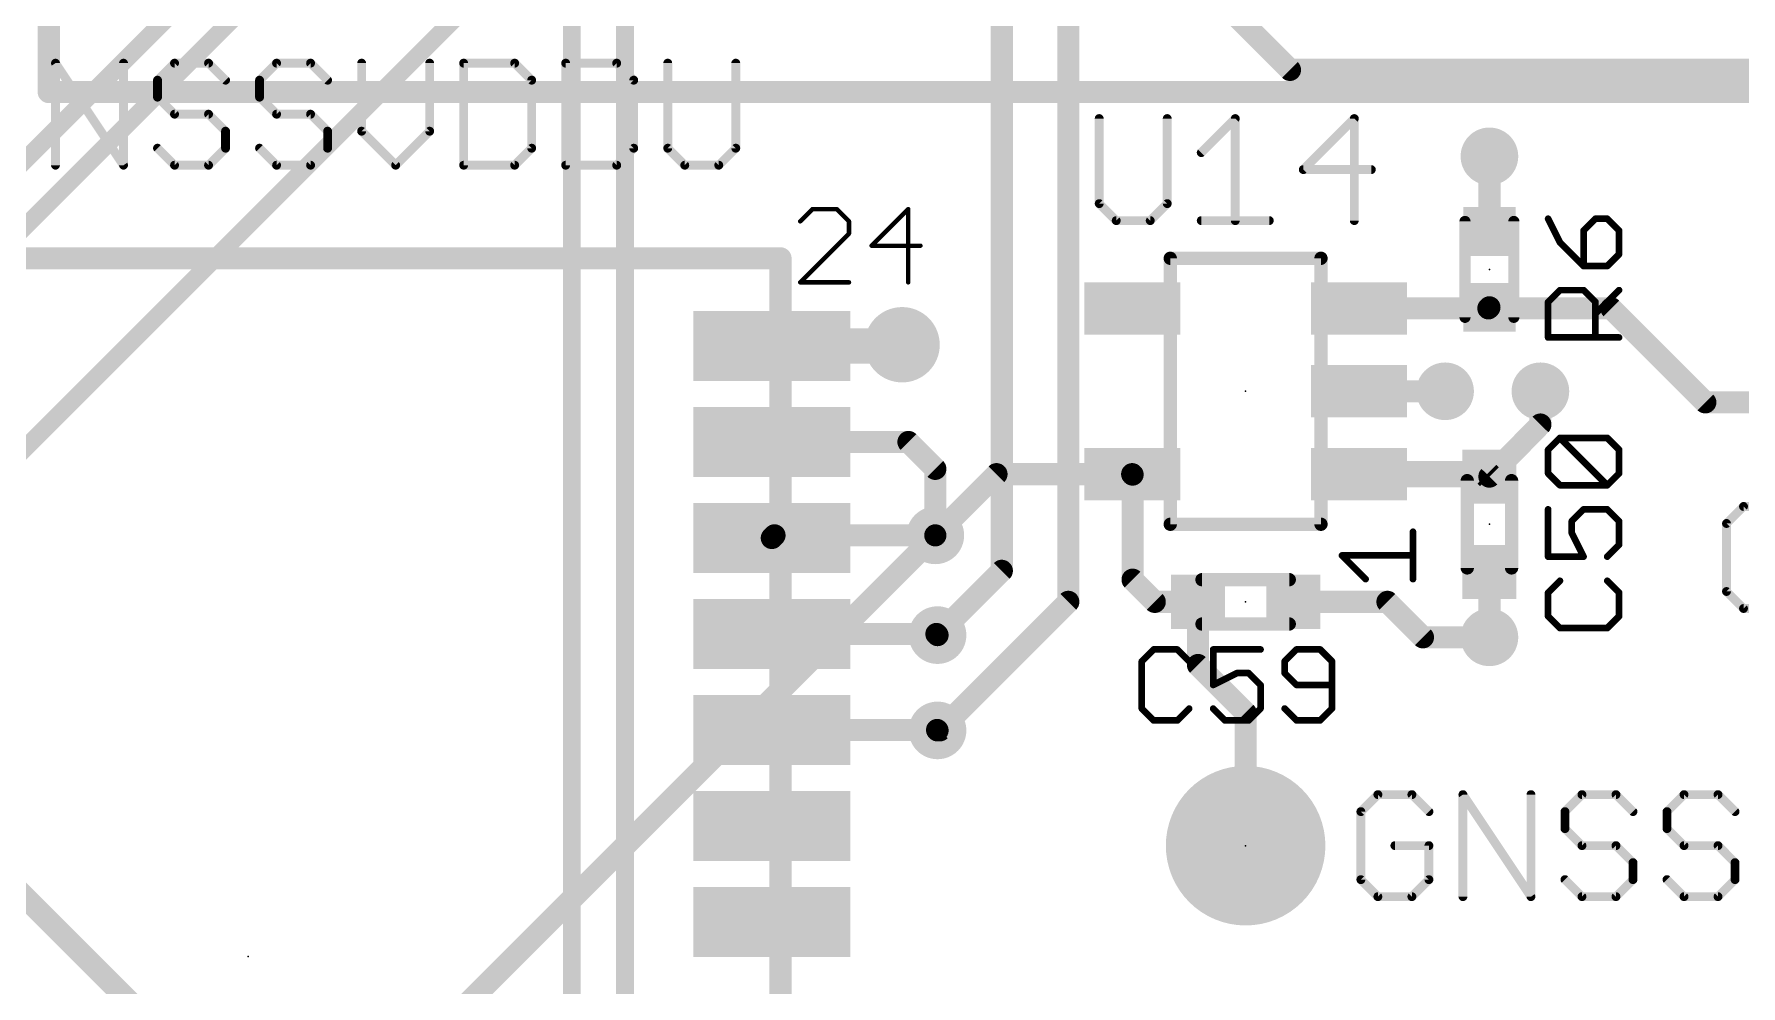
# Model space of a CAD drawing. Extents: x -18 to 144, y -21 to 125.
# Drawn here: x 15.33 to 34.89, y 27.86 to 38.76 of the extents above; entities that cross this region are included whole.
import ezdxf

# ---------------------------------------------------------------- set-up
doc = ezdxf.new("R2010")
doc.units = 0
for name, color, linetype in [('1', 251, 'CONTINUOUS'), ('15', 251, 'CONTINUOUS'), ('16', 175, 'CONTINUOUS'), ('17', 1, 'CONTINUOUS'), ('18', 82, 'CONTINUOUS'), ('21', 253, 'CONTINUOUS'), ('23', 7, 'CONTINUOUS'), ('25', 253, 'CONTINUOUS'), ('27', 251, 'CONTINUOUS')]:
    doc.layers.add(name, color=color, linetype=linetype)

# ---------------------------------------------------------------- blocks, each defined once
blk = doc.blocks.new('RECT')
blk.add_solid([(-0.5, -0.5), (0.5, -0.5), (-0.5, 0.5), (0.5, 0.5)])
blk = doc.blocks.new('ROUNDP')
at = {"const_width": 0.5}
blk.add_lwpolyline([(0, -0.25, 1), (0, 0.25, 1), (0, -0.25)], format="xyb", dxfattribs=at)
blk = doc.blocks.new('ROUNDV')
at = {"const_width": 0.5}
blk.add_lwpolyline([(0, -0.25, 1), (0, 0.25, 1), (0, -0.25)], format="xyb", dxfattribs=at)

msp = doc.modelspace()

# ---------------------------------------------------------------- linework, layer by layer
at = {"layer": '1'}
for points, const_width in [([(21.4884, 39.2684), (21.4884, 23.8252)], 0.2032), ([(22.098, 39.116), (22.098, 24.8412)], 0.2032), ([(32.004, 36.503), (32.004, 37.3634)], 0.254), ([(30.51, 35.621), (31.992, 35.621)], 0.254), ([(31.992, 35.621), (32.004, 35.633)], 0.254), ([(31.992, 35.621), (33.401, 35.621)], 0.254), ([(34.478, 34.544), (33.401, 35.621)], 0.254), ([(25.36, 35.1898), (25.273, 35.2044)], 0.4064), ([(23.7806, 35.1898), (25.36, 35.1898)], 0.4064), ([(30.51, 34.671), (31.496, 34.671)], 0.254), ([(32.5882, 34.29), (32.5882, 34.671)], 0.254), ([(35.1663, 34.544), (34.478, 34.544)], 0.254), ([(32.004, 33.6931), (32.5882, 34.29)], 0.254), ([(23.7806, 34.0898), (25.3462, 34.0898)], 0.254), ([(25.3462, 34.0898), (25.654, 33.782)], 0.254), ([(25.654, 33.782), (25.654, 33.02)], 0.254), ([(26.355, 33.721), (25.654, 33.02)], 0.254), ([(27.91, 33.721), (26.355, 33.721)], 0.254), ([(27.9146, 33.7164), (27.91, 33.721)], 0.254), ([(27.9146, 32.512), (27.9146, 33.7164)], 0.254), ([(30.51, 33.721), (31.9761, 33.721)], 0.3048), ([(31.9761, 33.721), (32.004, 33.6931)], 0.3048), ([(23.8108, 33.02), (23.7806, 32.9898)], 0.254), ([(25.654, 33.02), (23.8108, 33.02)], 0.254), ([(32.004, 32.6009), (32.004, 31.8516)], 0.254), ([(28.1686, 32.258), (27.9146, 32.512)], 0.254), ([(28.6639, 32.258), (28.1686, 32.258)], 0.254), ([(28.6639, 32.258), (28.6639, 31.5341)], 0.254), ([(29.7561, 32.258), (30.8356, 32.258)], 0.254), ([(30.8356, 32.258), (31.242, 31.8516)], 0.254), ([(23.7806, 31.8898), (25.6666, 31.8898)], 0.254), ([(25.6666, 31.8898), (25.6794, 31.877)], 0.254), ([(31.242, 31.8516), (32.004, 31.8516)], 0.254), ([(28.6639, 31.5341), (29.21, 30.988)], 0.254), ([(29.21, 30.988), (29.21, 29.464)], 0.254), ([(23.7806, 30.7898), (25.6744, 30.7898)], 0.254), ([(25.6744, 30.7898), (25.6794, 30.7848)], 0.254)]:
    msp.add_lwpolyline(points, dxfattribs=dict(at, const_width=const_width))
for points, const_width in [([(32.0675, 37.3634, 1), (31.9405, 37.3634)], 0.127), ([(31.9405, 36.503, 1), (32.0675, 36.503)], 0.127), ([(30.51, 35.6845, 1), (30.51, 35.5575)], 0.127), ([(31.992, 35.6845, 1), (31.992, 35.5575)], 0.127), ([(31.9471, 35.6659, 1), (32.0369, 35.5761)], 0.127), ([(32.0489, 35.5881, 1), (31.9591, 35.6779)], 0.127), ([(31.992, 35.5575, 1), (31.992, 35.6845)], 0.127), ([(33.4459, 35.6659, 1), (33.3561, 35.5761)], 0.127), ([(33.401, 35.5575, 1), (33.401, 35.6845)], 0.127), ([(25.2898, 35.3046, 1), (25.2562, 35.1042)], 0.2032), ([(23.7806, 35.2914, 1), (23.7806, 35.0882)], 0.2032), ([(25.3433, 35.0896, 1), (25.3768, 35.29)], 0.2032), ([(25.36, 35.0882, 1), (25.36, 35.2914)], 0.2032), ([(30.51, 34.7345, 1), (30.51, 34.6075)], 0.127), ([(31.496, 34.6075, 1), (31.496, 34.7345)], 0.127), ([(32.6517, 34.671, 1), (32.5247, 34.671)], 0.127), ([(34.478, 34.6075, 1), (34.478, 34.4805)], 0.127), ([(34.4331, 34.4991, 1), (34.5229, 34.5889)], 0.127), ([(32.5247, 34.29, 1), (32.6517, 34.29)], 0.127), ([(32.6336, 34.2456, 1), (32.5428, 34.3344)], 0.127), ([(23.7806, 34.1533, 1), (23.7806, 34.0263)], 0.127), ([(25.3911, 34.1347, 1), (25.3013, 34.0449)], 0.127), ([(25.3462, 34.0263, 1), (25.3462, 34.1533)], 0.127), ([(25.7175, 33.782, 1), (25.5905, 33.782)], 0.127), ([(25.6091, 33.7371, 1), (25.6989, 33.8269)], 0.127), ([(26.355, 33.7845, 1), (26.355, 33.6575)], 0.127), ([(26.3999, 33.6761, 1), (26.3101, 33.7659)], 0.127), ([(27.9549, 33.7659, 1), (27.8651, 33.6761)], 0.127), ([(27.9781, 33.7164, 1), (27.8511, 33.7164)], 0.127), ([(27.91, 33.6575, 1), (27.91, 33.7845)], 0.127), ([(30.51, 33.7972, 1), (30.51, 33.6448)], 0.1524), ([(32.03, 33.7749, 1), (31.9222, 33.6671)], 0.1524), ([(31.9761, 33.6448, 1), (31.9761, 33.7972)], 0.1524), ([(27.8697, 33.6715, 1), (27.9595, 33.7613)], 0.127), ([(31.9501, 33.6392, 1), (32.0579, 33.747)], 0.1524), ([(31.9586, 33.7375, 1), (32.0494, 33.6487)], 0.127), ([(23.7357, 33.0347, 1), (23.8255, 32.9449)], 0.127), ([(23.8108, 33.0835, 1), (23.8108, 32.9565)], 0.127), ([(23.8557, 32.9751, 1), (23.7659, 33.0649)], 0.127), ([(25.6091, 33.0649, 1), (25.6989, 32.9751)], 0.127), ([(25.5905, 33.02, 1), (25.7175, 33.02)], 0.127), ([(25.654, 32.9565, 1), (25.654, 33.0835)], 0.127), ([(32.0675, 32.6009, 1), (31.9405, 32.6009)], 0.127), ([(27.9595, 32.5569, 1), (27.8697, 32.4671)], 0.127), ([(27.8511, 32.512, 1), (27.9781, 32.512)], 0.127), ([(28.1686, 32.3215, 1), (28.1686, 32.1945)], 0.127), ([(28.1237, 32.2131, 1), (28.2135, 32.3029)], 0.127), ([(28.7274, 32.258, 1), (28.6004, 32.258)], 0.127), ([(28.6639, 32.1945, 1), (28.6639, 32.3215)], 0.127), ([(29.7561, 32.3215, 1), (29.7561, 32.1945)], 0.127), ([(30.8805, 32.3029, 1), (30.7907, 32.2131)], 0.127), ([(30.8356, 32.1945, 1), (30.8356, 32.3215)], 0.127), ([(23.7806, 31.9533, 1), (23.7806, 31.8263)], 0.127), ([(25.7115, 31.9347, 1), (25.6217, 31.8449)], 0.127), ([(25.6345, 31.8321, 1), (25.7243, 31.9219)], 0.127), ([(25.6666, 31.8263, 1), (25.6666, 31.9533)], 0.127), ([(31.242, 31.9151, 1), (31.242, 31.7881)], 0.127), ([(31.1971, 31.8067, 1), (31.2869, 31.8965)], 0.127), ([(31.9405, 31.8516, 1), (32.0675, 31.8516)], 0.127), ([(32.004, 31.7881, 1), (32.004, 31.9151)], 0.127), ([(28.7088, 31.579, 1), (28.619, 31.4892)], 0.127), ([(28.6004, 31.5341, 1), (28.7274, 31.5341)], 0.127), ([(29.2735, 30.988, 1), (29.1465, 30.988)], 0.127), ([(23.7806, 30.8533, 1), (23.7806, 30.7263)], 0.127), ([(25.7193, 30.8347, 1), (25.6295, 30.7449)], 0.127), ([(25.6744, 30.7263, 1), (25.6744, 30.8533)], 0.127), ([(29.1651, 30.9431, 1), (29.2549, 31.0329)], 0.127), ([(25.6345, 30.7399, 1), (25.7243, 30.8297)], 0.127), ([(29.1465, 29.464, 1), (29.2735, 29.464)], 0.127)]:
    msp.add_lwpolyline(points, format="xyb", dxfattribs=dict(at, const_width=const_width))
at = {"layer": '15', "const_width": 0.254}
for points in [[(15.494, 38.1), (15.494, 64.516)], [(16.256, 51.816), (29.718, 38.354)], [(29.718, 38.354), (41.656, 38.354)], [(48.514, 38.1), (15.494, 38.1)], [(9.652, 34.4424), (16.6116, 27.4828)]]:
    msp.add_lwpolyline(points, dxfattribs=at)
at = {"layer": '15', "const_width": 0.127}
for points in [[(29.718, 38.4175, 1), (29.718, 38.2905)], [(29.6731, 38.3091, 1), (29.7629, 38.3989)], [(15.494, 38.1635, 1), (15.494, 38.0365)], [(15.4305, 38.1, 1), (15.5575, 38.1)]]:
    msp.add_lwpolyline(points, format="xyb", dxfattribs=at)
at = {"layer": '16'}
for points, const_width in [([(10.922, 33.02), (34.036, 56.134)], 0.2032), ([(11.176, 32.512), (34.036, 55.372)], 0.2032), ([(8.9535, 27.7495), (27.432, 46.228)], 0.2032), ([(26.416, 32.6136), (26.416, 41.656)], 0.254), ([(27.178, 32.258), (27.178, 40.894)], 0.254), ([(19.9898, 27.3558), (25.654, 33.02)], 0.254), ([(26.416, 32.6136), (25.6794, 31.877)], 0.254), ([(25.7048, 30.7848), (27.178, 32.258)], 0.254), ([(25.6794, 30.7848), (25.7048, 30.7848)], 0.254)]:
    msp.add_lwpolyline(points, dxfattribs=dict(at, const_width=const_width))
at = {"layer": '16', "const_width": 0.127}
for points in [[(25.6989, 32.9751, 1), (25.6091, 33.0649)], [(26.3525, 32.6136, 1), (26.4795, 32.6136)], [(26.4609, 32.5687, 1), (26.3711, 32.6585)], [(27.1145, 32.258, 1), (27.2415, 32.258)], [(27.2229, 32.2131, 1), (27.1331, 32.3029)], [(25.6345, 31.9219, 1), (25.7243, 31.8321)], [(25.6794, 30.8483, 1), (25.6794, 30.7213)], [(25.7048, 30.7213, 1), (25.7048, 30.8483)], [(25.6599, 30.8297, 1), (25.7497, 30.7399)]]:
    msp.add_lwpolyline(points, format="xyb", dxfattribs=at)
at = {"layer": '21'}
for points, const_width in [([(15.5712, 37.2618), (15.5712, 38.4312)], 0.1016), ([(15.5712, 38.4312), (16.3508, 37.2618)], 0.1016), ([(16.3508, 37.2618), (16.3508, 38.4312)], 0.1016), ([(16.9355, 38.4312), (16.7406, 38.2363)], 0.1016), ([(17.3253, 38.4312), (16.9355, 38.4312)], 0.1016), ([(17.5202, 38.2363), (17.3253, 38.4312)], 0.1016), ([(18.1049, 38.4312), (17.91, 38.2363)], 0.1016), ([(18.4947, 38.4312), (18.1049, 38.4312)], 0.1016), ([(18.6896, 38.2363), (18.4947, 38.4312)], 0.1016), ([(19.0794, 38.4312), (19.0794, 37.6516)], 0.1016), ([(19.859, 37.6516), (19.859, 38.4312)], 0.1016), ([(20.2488, 38.4312), (20.2488, 37.2618)], 0.1016), ([(20.8335, 38.4312), (20.2488, 38.4312)], 0.1016), ([(21.0284, 38.2363), (20.8335, 38.4312)], 0.1016), ([(21.4182, 38.4312), (21.4182, 37.2618)], 0.1016), ([(22.0029, 38.4312), (21.4182, 38.4312)], 0.1016), ([(22.1978, 38.2363), (22.0029, 38.4312)], 0.1016), ([(22.5876, 38.4312), (22.5876, 37.4567)], 0.1016), ([(23.3672, 37.4567), (23.3672, 38.4312)], 0.1016), ([(16.7406, 38.2363), (16.7406, 38.0414)], 0.1016), ([(17.91, 38.2363), (17.91, 38.0414)], 0.1016), ([(21.0284, 37.4567), (21.0284, 38.2363)], 0.1016), ([(22.1978, 37.4567), (22.1978, 38.2363)], 0.1016), ([(16.7406, 38.0414), (16.9355, 37.8465)], 0.1016), ([(17.91, 38.0414), (18.1049, 37.8465)], 0.1016), ([(16.9355, 37.8465), (17.3253, 37.8465)], 0.1016), ([(17.3253, 37.8465), (17.5202, 37.6516)], 0.1016), ([(18.1049, 37.8465), (18.4947, 37.8465)], 0.1016), ([(18.4947, 37.8465), (18.6896, 37.6516)], 0.1016), ([(17.5202, 37.6516), (17.5202, 37.4567)], 0.1016), ([(18.6896, 37.6516), (18.6896, 37.4567)], 0.1016), ([(19.0794, 37.6516), (19.4692, 37.2618)], 0.1016), ([(19.4692, 37.2618), (19.859, 37.6516)], 0.1016), ([(16.9355, 37.2618), (16.7406, 37.4567)], 0.1016), ([(17.5202, 37.4567), (17.3253, 37.2618)], 0.1016), ([(18.1049, 37.2618), (17.91, 37.4567)], 0.1016), ([(18.6896, 37.4567), (18.4947, 37.2618)], 0.1016), ([(20.8335, 37.2618), (21.0284, 37.4567)], 0.1016), ([(22.0029, 37.2618), (22.1978, 37.4567)], 0.1016), ([(22.5876, 37.4567), (22.7825, 37.2618)], 0.1016), ([(23.1723, 37.2618), (23.3672, 37.4567)], 0.1016), ([(17.3253, 37.2618), (16.9355, 37.2618)], 0.1016), ([(18.4947, 37.2618), (18.1049, 37.2618)], 0.1016), ([(20.2488, 37.2618), (20.8335, 37.2618)], 0.1016), ([(21.4182, 37.2618), (22.0029, 37.2618)], 0.1016), ([(22.7825, 37.2618), (23.1723, 37.2618)], 0.1016), ([(24.2452, 36.7583), (24.1054, 36.6185)], 0.0508), ([(24.5249, 36.7583), (24.2452, 36.7583)], 0.0508), ([(24.6647, 36.6185), (24.5249, 36.7583)], 0.0508), ([(25.3434, 36.7583), (24.924, 36.3389)], 0.0508), ([(25.3434, 35.9194), (25.3434, 36.7583)], 0.0508), ([(24.6647, 36.4787), (24.6647, 36.6185)], 0.0508), ([(31.724, 36.618), (31.724, 35.518)], 0.127), ([(32.284, 36.618), (32.284, 35.518)], 0.127), ([(24.1054, 35.9194), (24.6647, 36.4787)], 0.0508), ([(23.88, 36.194), (11.68, 36.194)], 0.254), ([(23.88, 20.194), (23.88, 36.194)], 0.254), ([(24.924, 36.3389), (25.4833, 36.3389)], 0.0508), ([(30.0736, 36.195), (28.3464, 36.195)], 0.1524), ([(28.3464, 36.195), (28.3464, 33.147)], 0.1524), ([(30.0736, 36.195), (30.0736, 33.147)], 0.1524), ([(24.6647, 35.9194), (24.1054, 35.9194)], 0.0508), ([(31.75, 33.647), (31.75, 32.647)], 0.1524), ([(32.258, 32.647), (32.258, 33.647)], 0.1524), ([(30.0736, 33.147), (28.3464, 33.147)], 0.1524), ([(31.1277, 32.5189), (31.1277, 33.0613)], 0.0762), ([(30.5854, 32.5189), (30.3142, 32.7901)], 0.0762), ([(30.3142, 32.7901), (31.1277, 32.7901)], 0.0762), ([(29.71, 32.512), (28.71, 32.512)], 0.1524), ([(28.71, 32.004), (29.71, 32.004)], 0.1524), ([(30.7257, 30.0492), (30.5308, 29.8543)], 0.1016), ([(31.1155, 30.0492), (30.7257, 30.0492)], 0.1016), ([(31.3104, 29.8543), (31.1155, 30.0492)], 0.1016), ([(31.7002, 28.8798), (31.7002, 30.0492)], 0.1016), ([(31.7002, 30.0492), (32.4798, 28.8798)], 0.1016), ([(32.4798, 28.8798), (32.4798, 30.0492)], 0.1016), ([(33.0645, 30.0492), (32.8696, 29.8543)], 0.1016), ([(33.4543, 30.0492), (33.0645, 30.0492)], 0.1016), ([(33.6492, 29.8543), (33.4543, 30.0492)], 0.1016), ([(34.2339, 30.0492), (34.039, 29.8543)], 0.1016), ([(34.6237, 30.0492), (34.2339, 30.0492)], 0.1016), ([(34.8186, 29.8543), (34.6237, 30.0492)], 0.1016), ([(30.5308, 29.8543), (30.5308, 29.0747)], 0.1016), ([(32.8696, 29.8543), (32.8696, 29.6594)], 0.1016), ([(34.039, 29.8543), (34.039, 29.6594)], 0.1016), ([(32.8696, 29.6594), (33.0645, 29.4645)], 0.1016), ([(34.039, 29.6594), (34.2339, 29.4645)], 0.1016), ([(31.3104, 29.4645), (30.9206, 29.4645)], 0.1016), ([(31.3104, 29.0747), (31.3104, 29.4645)], 0.1016), ([(33.0645, 29.4645), (33.4543, 29.4645)], 0.1016), ([(33.4543, 29.4645), (33.6492, 29.2696)], 0.1016), ([(34.2339, 29.4645), (34.6237, 29.4645)], 0.1016), ([(34.6237, 29.4645), (34.8186, 29.2696)], 0.1016), ([(33.6492, 29.2696), (33.6492, 29.0747)], 0.1016), ([(34.8186, 29.2696), (34.8186, 29.0747)], 0.1016), ([(30.5308, 29.0747), (30.7257, 28.8798)], 0.1016), ([(31.1155, 28.8798), (31.3104, 29.0747)], 0.1016), ([(33.0645, 28.8798), (32.8696, 29.0747)], 0.1016), ([(33.6492, 29.0747), (33.4543, 28.8798)], 0.1016), ([(34.2339, 28.8798), (34.039, 29.0747)], 0.1016), ([(34.8186, 29.0747), (34.6237, 28.8798)], 0.1016), ([(30.7257, 28.8798), (31.1155, 28.8798)], 0.1016), ([(33.4543, 28.8798), (33.0645, 28.8798)], 0.1016), ([(34.6237, 28.8798), (34.2339, 28.8798)], 0.1016)]:
    msp.add_lwpolyline(points, dxfattribs=dict(at, const_width=const_width))
for points, const_width in [([(15.5966, 38.4312, 1), (15.5458, 38.4312)], 0.0508), ([(15.5923, 38.4453, 1), (15.5501, 38.4171)], 0.0508), ([(16.3762, 38.4312, 1), (16.3254, 38.4312)], 0.0508), ([(16.9355, 38.4566, 1), (16.9355, 38.4058)], 0.0508), ([(16.9535, 38.4132, 1), (16.9175, 38.4492)], 0.0508), ([(17.3433, 38.4492, 1), (17.3073, 38.4132)], 0.0508), ([(17.3253, 38.4058, 1), (17.3253, 38.4566)], 0.0508), ([(18.1049, 38.4566, 1), (18.1049, 38.4058)], 0.0508), ([(18.1228, 38.4132, 1), (18.0869, 38.4492)], 0.0508), ([(18.5126, 38.4492, 1), (18.4767, 38.4132)], 0.0508), ([(18.4947, 38.4058, 1), (18.4947, 38.4566)], 0.0508), ([(19.1048, 38.4312, 1), (19.054, 38.4312)], 0.0508), ([(19.8844, 38.4312, 1), (19.8336, 38.4312)], 0.0508), ([(20.2742, 38.4312, 1), (20.2234, 38.4312)], 0.0508), ([(20.2488, 38.4566, 1), (20.2488, 38.4058)], 0.0508), ([(20.8514, 38.4492, 1), (20.8155, 38.4132)], 0.0508), ([(20.8335, 38.4058, 1), (20.8335, 38.4566)], 0.0508), ([(21.4436, 38.4312, 1), (21.3928, 38.4312)], 0.0508), ([(21.4182, 38.4566, 1), (21.4182, 38.4058)], 0.0508), ([(22.0208, 38.4492, 1), (21.9849, 38.4132)], 0.0508), ([(22.0029, 38.4058, 1), (22.0029, 38.4566)], 0.0508), ([(22.613, 38.4312, 1), (22.5622, 38.4312)], 0.0508), ([(23.3926, 38.4312, 1), (23.3418, 38.4312)], 0.0508), ([(16.7226, 38.2543, 1), (16.7586, 38.2183)], 0.0508), ([(16.766, 38.2363, 1), (16.7152, 38.2363)], 0.0508), ([(17.5022, 38.2183, 1), (17.5382, 38.2543)], 0.0508), ([(17.892, 38.2543, 1), (17.928, 38.2183)], 0.0508), ([(17.9354, 38.2363, 1), (17.8846, 38.2363)], 0.0508), ([(18.6716, 38.2183, 1), (18.7075, 38.2543)], 0.0508), ([(21.0538, 38.2363, 1), (21.003, 38.2363)], 0.0508), ([(21.0104, 38.2183, 1), (21.0463, 38.2543)], 0.0508), ([(22.2232, 38.2363, 1), (22.1724, 38.2363)], 0.0508), ([(22.1798, 38.2183, 1), (22.2157, 38.2543)], 0.0508), ([(16.7586, 38.0594, 1), (16.7226, 38.0234)], 0.0508), ([(16.7152, 38.0414, 1), (16.766, 38.0414)], 0.0508), ([(17.928, 38.0594, 1), (17.892, 38.0234)], 0.0508), ([(17.8846, 38.0414, 1), (17.9354, 38.0414)], 0.0508), ([(16.9355, 37.8719, 1), (16.9355, 37.8211)], 0.0508), ([(16.9175, 37.8285, 1), (16.9535, 37.8645)], 0.0508), ([(17.3433, 37.8645, 1), (17.3073, 37.8285)], 0.0508), ([(17.3253, 37.8211, 1), (17.3253, 37.8719)], 0.0508), ([(18.1049, 37.8719, 1), (18.1049, 37.8211)], 0.0508), ([(18.0869, 37.8285, 1), (18.1228, 37.8645)], 0.0508), ([(18.5126, 37.8645, 1), (18.4767, 37.8285)], 0.0508), ([(18.4947, 37.8211, 1), (18.4947, 37.8719)], 0.0508), ([(17.5456, 37.6516, 1), (17.4948, 37.6516)], 0.0508), ([(17.5022, 37.6336, 1), (17.5382, 37.6696)], 0.0508), ([(18.715, 37.6516, 1), (18.6642, 37.6516)], 0.0508), ([(18.6716, 37.6336, 1), (18.7075, 37.6696)], 0.0508), ([(19.0973, 37.6696, 1), (19.0614, 37.6336)], 0.0508), ([(19.054, 37.6516, 1), (19.1048, 37.6516)], 0.0508), ([(19.8336, 37.6516, 1), (19.8844, 37.6516)], 0.0508), ([(19.8769, 37.6336, 1), (19.841, 37.6696)], 0.0508), ([(16.7586, 37.4747, 1), (16.7226, 37.4387)], 0.0508), ([(17.4948, 37.4567, 1), (17.5456, 37.4567)], 0.0508), ([(17.5382, 37.4387, 1), (17.5022, 37.4747)], 0.0508), ([(17.928, 37.4747, 1), (17.892, 37.4387)], 0.0508), ([(18.6642, 37.4567, 1), (18.715, 37.4567)], 0.0508), ([(18.7075, 37.4387, 1), (18.6716, 37.4747)], 0.0508), ([(21.003, 37.4567, 1), (21.0538, 37.4567)], 0.0508), ([(21.0463, 37.4387, 1), (21.0104, 37.4747)], 0.0508), ([(22.1724, 37.4567, 1), (22.2232, 37.4567)], 0.0508), ([(22.2157, 37.4387, 1), (22.1798, 37.4747)], 0.0508), ([(22.6055, 37.4747, 1), (22.5696, 37.4387)], 0.0508), ([(22.5622, 37.4567, 1), (22.613, 37.4567)], 0.0508), ([(23.3418, 37.4567, 1), (23.3926, 37.4567)], 0.0508), ([(23.3851, 37.4387, 1), (23.3492, 37.4747)], 0.0508), ([(15.5458, 37.2618, 1), (15.5966, 37.2618)], 0.0508), ([(16.3254, 37.2618, 1), (16.3762, 37.2618)], 0.0508), ([(16.3297, 37.2477, 1), (16.3719, 37.2759)], 0.0508), ([(16.9355, 37.2872, 1), (16.9355, 37.2364)], 0.0508), ([(16.9175, 37.2438, 1), (16.9535, 37.2798)], 0.0508), ([(17.3073, 37.2798, 1), (17.3433, 37.2438)], 0.0508), ([(17.3253, 37.2364, 1), (17.3253, 37.2872)], 0.0508), ([(18.1049, 37.2872, 1), (18.1049, 37.2364)], 0.0508), ([(18.0869, 37.2438, 1), (18.1228, 37.2798)], 0.0508), ([(18.4767, 37.2798, 1), (18.5126, 37.2438)], 0.0508), ([(18.4947, 37.2364, 1), (18.4947, 37.2872)], 0.0508), ([(19.4512, 37.2798, 1), (19.4871, 37.2438)], 0.0508), ([(19.4512, 37.2438, 1), (19.4871, 37.2798)], 0.0508), ([(20.2488, 37.2872, 1), (20.2488, 37.2364)], 0.0508), ([(20.2234, 37.2618, 1), (20.2742, 37.2618)], 0.0508), ([(20.8155, 37.2798, 1), (20.8514, 37.2438)], 0.0508), ([(20.8335, 37.2364, 1), (20.8335, 37.2872)], 0.0508), ([(21.4182, 37.2872, 1), (21.4182, 37.2364)], 0.0508), ([(21.3928, 37.2618, 1), (21.4436, 37.2618)], 0.0508), ([(21.9849, 37.2798, 1), (22.0208, 37.2438)], 0.0508), ([(22.0029, 37.2364, 1), (22.0029, 37.2872)], 0.0508), ([(22.7825, 37.2872, 1), (22.7825, 37.2364)], 0.0508), ([(22.7645, 37.2438, 1), (22.8004, 37.2798)], 0.0508), ([(23.1543, 37.2798, 1), (23.1902, 37.2438)], 0.0508), ([(23.1723, 37.2364, 1), (23.1723, 37.2872)], 0.0508), ([(24.2452, 36.771, 1), (24.2452, 36.7456)], 0.0254), ([(24.2542, 36.7493, 1), (24.2362, 36.7673)], 0.0254), ([(24.5338, 36.7673, 1), (24.5159, 36.7493)], 0.0254), ([(24.5249, 36.7456, 1), (24.5249, 36.771)], 0.0254), ([(25.3561, 36.7583, 1), (25.3307, 36.7583)], 0.0254), ([(25.3524, 36.7493, 1), (25.3345, 36.7673)], 0.0254), ([(24.0964, 36.6275, 1), (24.1144, 36.6095)], 0.0254), ([(24.6774, 36.6185, 1), (24.652, 36.6185)], 0.0254), ([(24.6557, 36.6095, 1), (24.6737, 36.6275)], 0.0254), ([(31.7557, 36.618, 1), (31.6923, 36.618)], 0.0635), ([(32.3158, 36.618, 1), (32.2522, 36.618)], 0.0635), ([(24.652, 36.4787, 1), (24.6774, 36.4787)], 0.0254), ([(24.6737, 36.4697, 1), (24.6557, 36.4877)], 0.0254), ([(23.9435, 36.194, 1), (23.8165, 36.194)], 0.127), ([(23.88, 36.1305, 1), (23.88, 36.2575)], 0.127), ([(24.924, 36.3516, 1), (24.924, 36.3262)], 0.0254), ([(24.915, 36.3478, 1), (24.933, 36.3299)], 0.0254), ([(25.4833, 36.3262, 1), (25.4833, 36.3516)], 0.0254), ([(28.3464, 36.2331, 1), (28.3464, 36.1569)], 0.0762), ([(28.3845, 36.195, 1), (28.3083, 36.195)], 0.0762), ([(30.1117, 36.195, 1), (30.0355, 36.195)], 0.0762), ([(30.0736, 36.1569, 1), (30.0736, 36.2331)], 0.0762), ([(24.1054, 35.9321, 1), (24.1054, 35.9067)], 0.0254), ([(24.0964, 35.9284, 1), (24.1144, 35.9104)], 0.0254), ([(24.6647, 35.9067, 1), (24.6647, 35.9321)], 0.0254), ([(25.3307, 35.9194, 1), (25.3561, 35.9194)], 0.0254), ([(31.6923, 35.518, 1), (31.7557, 35.518)], 0.0635), ([(32.2522, 35.518, 1), (32.3158, 35.518)], 0.0635), ([(31.7881, 33.647, 1), (31.7119, 33.647)], 0.0762), ([(32.2961, 33.647, 1), (32.2199, 33.647)], 0.0762), ([(28.3464, 33.1851, 1), (28.3464, 33.1089)], 0.0762), ([(28.3083, 33.147, 1), (28.3845, 33.147)], 0.0762), ([(30.0355, 33.147, 1), (30.1117, 33.147)], 0.0762), ([(30.0736, 33.1089, 1), (30.0736, 33.1851)], 0.0762), ([(31.1468, 33.0613, 1), (31.1087, 33.0613)], 0.0381), ([(30.3277, 32.8036, 1), (30.3007, 32.7766)], 0.0381), ([(30.3142, 32.8091, 1), (30.3142, 32.771)], 0.0381), ([(31.1277, 32.771, 1), (31.1277, 32.8091)], 0.0381), ([(31.7119, 32.647, 1), (31.7881, 32.647)], 0.0762), ([(32.2199, 32.647, 1), (32.2961, 32.647)], 0.0762), ([(28.71, 32.5501, 1), (28.71, 32.4739)], 0.0762), ([(29.71, 32.4739, 1), (29.71, 32.5501)], 0.0762), ([(30.5719, 32.5055, 1), (30.5988, 32.5324)], 0.0381), ([(31.1087, 32.5189, 1), (31.1468, 32.5189)], 0.0381), ([(28.71, 32.0421, 1), (28.71, 31.9659)], 0.0762), ([(29.71, 31.9659, 1), (29.71, 32.0421)], 0.0762), ([(30.7257, 30.0746, 1), (30.7257, 30.0238)], 0.0508), ([(30.7437, 30.0312, 1), (30.7077, 30.0672)], 0.0508), ([(31.1335, 30.0672, 1), (31.0975, 30.0312)], 0.0508), ([(31.1155, 30.0238, 1), (31.1155, 30.0746)], 0.0508), ([(31.7256, 30.0492, 1), (31.6748, 30.0492)], 0.0508), ([(31.7213, 30.0633, 1), (31.6791, 30.0351)], 0.0508), ([(32.5052, 30.0492, 1), (32.4544, 30.0492)], 0.0508), ([(33.0645, 30.0746, 1), (33.0645, 30.0238)], 0.0508), ([(33.0825, 30.0312, 1), (33.0465, 30.0672)], 0.0508), ([(33.4723, 30.0672, 1), (33.4363, 30.0312)], 0.0508), ([(33.4543, 30.0238, 1), (33.4543, 30.0746)], 0.0508), ([(34.2339, 30.0746, 1), (34.2339, 30.0238)], 0.0508), ([(34.2518, 30.0312, 1), (34.2159, 30.0672)], 0.0508), ([(34.6416, 30.0672, 1), (34.6057, 30.0312)], 0.0508), ([(34.6237, 30.0238, 1), (34.6237, 30.0746)], 0.0508), ([(30.5128, 29.8723, 1), (30.5488, 29.8363)], 0.0508), ([(30.5562, 29.8543, 1), (30.5054, 29.8543)], 0.0508), ([(31.2924, 29.8363, 1), (31.3284, 29.8723)], 0.0508), ([(32.8516, 29.8723, 1), (32.8876, 29.8363)], 0.0508), ([(32.895, 29.8543, 1), (32.8442, 29.8543)], 0.0508), ([(33.6312, 29.8363, 1), (33.6672, 29.8723)], 0.0508), ([(34.021, 29.8723, 1), (34.057, 29.8363)], 0.0508), ([(34.0644, 29.8543, 1), (34.0136, 29.8543)], 0.0508), ([(34.8006, 29.8363, 1), (34.8365, 29.8723)], 0.0508), ([(32.8876, 29.6774, 1), (32.8516, 29.6414)], 0.0508), ([(32.8442, 29.6594, 1), (32.895, 29.6594)], 0.0508), ([(34.057, 29.6774, 1), (34.021, 29.6414)], 0.0508), ([(34.0136, 29.6594, 1), (34.0644, 29.6594)], 0.0508), ([(30.9206, 29.4899, 1), (30.9206, 29.4391)], 0.0508), ([(31.3358, 29.4645, 1), (31.285, 29.4645)], 0.0508), ([(31.3104, 29.4391, 1), (31.3104, 29.4899)], 0.0508), ([(33.0645, 29.4899, 1), (33.0645, 29.4391)], 0.0508), ([(33.0465, 29.4465, 1), (33.0825, 29.4825)], 0.0508), ([(33.4723, 29.4825, 1), (33.4363, 29.4465)], 0.0508), ([(33.4543, 29.4391, 1), (33.4543, 29.4899)], 0.0508), ([(34.2339, 29.4899, 1), (34.2339, 29.4391)], 0.0508), ([(34.2159, 29.4465, 1), (34.2518, 29.4825)], 0.0508), ([(34.6416, 29.4825, 1), (34.6057, 29.4465)], 0.0508), ([(34.6237, 29.4391, 1), (34.6237, 29.4899)], 0.0508), ([(33.6746, 29.2696, 1), (33.6238, 29.2696)], 0.0508), ([(33.6312, 29.2516, 1), (33.6672, 29.2876)], 0.0508), ([(34.844, 29.2696, 1), (34.7932, 29.2696)], 0.0508), ([(34.8006, 29.2516, 1), (34.8365, 29.2876)], 0.0508), ([(30.5488, 29.0927, 1), (30.5128, 29.0567)], 0.0508), ([(30.5054, 29.0747, 1), (30.5562, 29.0747)], 0.0508), ([(31.285, 29.0747, 1), (31.3358, 29.0747)], 0.0508), ([(31.3284, 29.0567, 1), (31.2924, 29.0927)], 0.0508), ([(32.8876, 29.0927, 1), (32.8516, 29.0567)], 0.0508), ([(33.6238, 29.0747, 1), (33.6746, 29.0747)], 0.0508), ([(33.6672, 29.0567, 1), (33.6312, 29.0927)], 0.0508), ([(34.057, 29.0927, 1), (34.021, 29.0567)], 0.0508), ([(34.7932, 29.0747, 1), (34.844, 29.0747)], 0.0508), ([(34.8365, 29.0567, 1), (34.8006, 29.0927)], 0.0508), ([(30.7257, 28.9052, 1), (30.7257, 28.8544)], 0.0508), ([(30.7077, 28.8618, 1), (30.7437, 28.8978)], 0.0508), ([(31.0975, 28.8978, 1), (31.1335, 28.8618)], 0.0508), ([(31.1155, 28.8544, 1), (31.1155, 28.9052)], 0.0508), ([(31.6748, 28.8798, 1), (31.7256, 28.8798)], 0.0508), ([(32.4544, 28.8798, 1), (32.5052, 28.8798)], 0.0508), ([(32.4587, 28.8657, 1), (32.5009, 28.8939)], 0.0508), ([(33.0645, 28.9052, 1), (33.0645, 28.8544)], 0.0508), ([(33.0465, 28.8618, 1), (33.0825, 28.8978)], 0.0508), ([(33.4363, 28.8978, 1), (33.4723, 28.8618)], 0.0508), ([(33.4543, 28.8544, 1), (33.4543, 28.9052)], 0.0508), ([(34.2339, 28.9052, 1), (34.2339, 28.8544)], 0.0508), ([(34.2159, 28.8618, 1), (34.2518, 28.8978)], 0.0508), ([(34.6057, 28.8978, 1), (34.6416, 28.8618)], 0.0508), ([(34.6237, 28.8544, 1), (34.6237, 28.9052)], 0.0508)]:
    msp.add_lwpolyline(points, format="xyb", dxfattribs=dict(at, const_width=const_width))
at = {"layer": '23'}
for p in [(32.004, 36.068), (29.21, 34.671), (32.004, 33.147), (29.21, 32.258), (29.21, 29.464), (17.78, 28.194)]:
    msp.add_point(p, dxfattribs=at)
at = {"layer": '25', "const_width": 0.0762}
for points in [[(32.6764, 36.6484), (32.812, 36.3773)], [(33.2187, 36.6484), (33.0832, 36.5128)], [(33.3543, 36.6484), (33.2187, 36.6484)], [(33.4899, 36.5128), (33.3543, 36.6484)], [(32.812, 36.3773), (33.0832, 36.1061)], [(33.0832, 36.5128), (33.0832, 36.1061)], [(33.4899, 36.2417), (33.4899, 36.5128)], [(33.3543, 36.1061), (33.4899, 36.2417)], [(33.0832, 36.1061), (33.3543, 36.1061)], [(32.6764, 35.6943), (32.812, 35.8299)], [(32.812, 35.8299), (33.0832, 35.8299)], [(33.0832, 35.8299), (33.2187, 35.6943)], [(33.2187, 35.5587), (33.4899, 35.8299)], [(32.6764, 35.2875), (32.6764, 35.6943)], [(33.2187, 35.6943), (33.2187, 35.2875)], [(33.4899, 35.2875), (32.6764, 35.2875)]]:
    msp.add_lwpolyline(points, dxfattribs=at)
at = {"layer": '25', "const_width": 0.0381}
for points in [[(32.6934, 36.6569, 1), (32.6594, 36.6399)], [(33.2187, 36.6675, 1), (33.2187, 36.6294)], [(33.2322, 36.635, 1), (33.2053, 36.6619)], [(33.3678, 36.6619, 1), (33.3408, 36.635)], [(33.3543, 36.6294, 1), (33.3543, 36.6675)], [(32.8255, 36.3907, 1), (32.7985, 36.3638)], [(32.7949, 36.3687, 1), (32.829, 36.3858)], [(33.1022, 36.5128, 1), (33.0641, 36.5128)], [(33.0697, 36.5263, 1), (33.0966, 36.4994)], [(33.5089, 36.5128, 1), (33.4708, 36.5128)], [(33.4764, 36.4994, 1), (33.5034, 36.5263)], [(33.4708, 36.2417, 1), (33.5089, 36.2417)], [(33.5034, 36.2282, 1), (33.4764, 36.2552)], [(33.0832, 36.1252, 1), (33.0832, 36.0871)], [(33.0641, 36.1061, 1), (33.1022, 36.1061)], [(33.0697, 36.0926, 1), (33.0966, 36.1196)], [(33.3408, 36.1196, 1), (33.3678, 36.0926)], [(33.3543, 36.0871, 1), (33.3543, 36.1252)], [(32.812, 35.8489, 1), (32.812, 35.8108)], [(32.8255, 35.8164, 1), (32.7985, 35.8433)], [(33.0966, 35.8433, 1), (33.0697, 35.8164)], [(33.0832, 35.8108, 1), (33.0832, 35.8489)], [(33.5034, 35.8164, 1), (33.4764, 35.8433)], [(32.6629, 35.7077, 1), (32.6899, 35.6808)], [(32.6955, 35.6943, 1), (32.6574, 35.6943)], [(33.2378, 35.6943, 1), (33.1997, 35.6943)], [(33.2053, 35.6808, 1), (33.2322, 35.7077)], [(33.2053, 35.5722, 1), (33.2322, 35.5452)], [(32.6764, 35.3066, 1), (32.6764, 35.2685)], [(32.6574, 35.2875, 1), (32.6955, 35.2875)], [(33.1997, 35.2875, 1), (33.2378, 35.2875)], [(33.4899, 35.2685, 1), (33.4899, 35.3066)]]:
    msp.add_lwpolyline(points, format="xyb", dxfattribs=at)
at = {"layer": '27'}
for points, const_width in [([(27.5321, 37.7962), (27.5321, 36.8217)], 0.1016), ([(28.3117, 36.8217), (28.3117, 37.7962)], 0.1016), ([(28.7015, 37.4064), (29.0913, 37.7962)], 0.1016), ([(29.0913, 37.7962), (29.0913, 36.6268)], 0.1016), ([(30.4556, 37.7962), (29.8709, 37.2115)], 0.1016), ([(30.4556, 36.6268), (30.4556, 37.7962)], 0.1016), ([(29.8709, 37.2115), (30.6505, 37.2115)], 0.1016), ([(27.5321, 36.8217), (27.727, 36.6268)], 0.1016), ([(28.1168, 36.6268), (28.3117, 36.8217)], 0.1016), ([(27.727, 36.6268), (28.1168, 36.6268)], 0.1016), ([(28.7015, 36.6268), (29.4811, 36.6268)], 0.1016), ([(32.6764, 34.0011), (32.812, 34.1367)], 0.0762), ([(32.6764, 33.73), (32.6764, 34.0011)], 0.0762), ([(32.812, 34.1367), (33.3543, 34.1367)], 0.0762), ([(33.3543, 33.5944), (32.812, 34.1367)], 0.0762), ([(33.3543, 34.1367), (33.4899, 34.0011)], 0.0762), ([(33.4899, 34.0011), (33.4899, 33.73)], 0.0762), ([(32.812, 33.5944), (32.6764, 33.73)], 0.0762), ([(33.4899, 33.73), (33.3543, 33.5944)], 0.0762), ([(33.3543, 33.5944), (32.812, 33.5944)], 0.0762), ([(32.6764, 33.3181), (32.6764, 32.7758)], 0.0762), ([(32.9476, 33.1826), (33.0832, 33.3181)], 0.0762), ([(33.0832, 33.3181), (33.3543, 33.3181)], 0.0762), ([(33.3543, 33.3181), (33.4899, 33.1826)], 0.0762), ([(34.7208, 33.1563), (34.9157, 33.3512)], 0.1016), ([(34.9157, 33.3512), (35.3055, 33.3512)], 0.1016), ([(32.9476, 33.047), (32.9476, 33.1826)], 0.0762), ([(33.0832, 32.7758), (32.9476, 33.047)], 0.0762), ([(33.4899, 33.1826), (33.4899, 32.9114)], 0.0762), ([(34.7208, 32.3767), (34.7208, 33.1563)], 0.1016), ([(33.4899, 32.9114), (33.3543, 32.7758)], 0.0762), ([(32.6764, 32.7758), (33.0832, 32.7758)], 0.0762), ([(32.812, 32.4996), (32.6764, 32.364)], 0.0762), ([(33.4899, 32.364), (33.3543, 32.4996)], 0.0762), ([(32.6764, 32.364), (32.6764, 32.0928)], 0.0762), ([(33.4899, 32.0928), (33.4899, 32.364)], 0.0762), ([(34.9157, 32.1818), (34.7208, 32.3767)], 0.1016), ([(32.6764, 32.0928), (32.812, 31.9572)], 0.0762), ([(33.3543, 31.9572), (33.4899, 32.0928)], 0.0762), ([(35.3055, 32.1818), (34.9157, 32.1818)], 0.1016), ([(32.812, 31.9572), (33.3543, 31.9572)], 0.0762), ([(28.1558, 31.7126), (28.0202, 31.577)], 0.0762), ([(28.427, 31.7126), (28.1558, 31.7126)], 0.0762), ([(28.5626, 31.577), (28.427, 31.7126)], 0.0762), ([(29.3811, 31.7126), (28.8388, 31.7126)], 0.0762), ([(28.8388, 31.7126), (28.8388, 31.3058)], 0.0762), ([(29.793, 31.7126), (29.6574, 31.577)], 0.0762), ([(30.0641, 31.7126), (29.793, 31.7126)], 0.0762), ([(30.1997, 31.577), (30.0641, 31.7126)], 0.0762), ([(28.0202, 31.577), (28.0202, 31.0347)], 0.0762), ([(29.6574, 31.577), (29.6574, 31.4414)], 0.0762), ([(30.1997, 31.0347), (30.1997, 31.577)], 0.0762), ([(28.8388, 31.3058), (29.11, 31.4414)], 0.0762), ([(29.11, 31.4414), (29.2456, 31.4414)], 0.0762), ([(29.2456, 31.4414), (29.3811, 31.3058)], 0.0762), ([(29.3811, 31.3058), (29.3811, 31.0347)], 0.0762), ([(29.6574, 31.4414), (29.793, 31.3058)], 0.0762), ([(29.793, 31.3058), (30.1997, 31.3058)], 0.0762), ([(28.0202, 31.0347), (28.1558, 30.8991)], 0.0762), ([(28.1558, 30.8991), (28.427, 30.8991)], 0.0762), ([(28.427, 30.8991), (28.5626, 31.0347)], 0.0762), ([(28.9744, 30.8991), (28.8388, 31.0347)], 0.0762), ([(29.2456, 30.8991), (28.9744, 30.8991)], 0.0762), ([(29.3811, 31.0347), (29.2456, 30.8991)], 0.0762), ([(29.6574, 31.0347), (29.793, 30.8991)], 0.0762), ([(29.793, 30.8991), (30.0641, 30.8991)], 0.0762), ([(30.0641, 30.8991), (30.1997, 31.0347)], 0.0762)]:
    msp.add_lwpolyline(points, dxfattribs=dict(at, const_width=const_width))
for points, const_width in [([(27.5575, 37.7962, 1), (27.5067, 37.7962)], 0.0508), ([(28.3371, 37.7962, 1), (28.2863, 37.7962)], 0.0508), ([(29.1167, 37.7962, 1), (29.0659, 37.7962)], 0.0508), ([(29.1093, 37.7782, 1), (29.0733, 37.8142)], 0.0508), ([(30.481, 37.7962, 1), (30.4302, 37.7962)], 0.0508), ([(30.4736, 37.7782, 1), (30.4376, 37.8142)], 0.0508), ([(28.6835, 37.4244, 1), (28.7195, 37.3884)], 0.0508), ([(29.8529, 37.2295, 1), (29.8889, 37.1935)], 0.0508), ([(29.8709, 37.2369, 1), (29.8709, 37.1861)], 0.0508), ([(30.6505, 37.1861, 1), (30.6505, 37.2369)], 0.0508), ([(27.5501, 36.8397, 1), (27.5141, 36.8037)], 0.0508), ([(27.5067, 36.8217, 1), (27.5575, 36.8217)], 0.0508), ([(28.2863, 36.8217, 1), (28.3371, 36.8217)], 0.0508), ([(28.3297, 36.8037, 1), (28.2937, 36.8397)], 0.0508), ([(27.727, 36.6522, 1), (27.727, 36.6014)], 0.0508), ([(27.709, 36.6088, 1), (27.745, 36.6448)], 0.0508), ([(28.0988, 36.6448, 1), (28.1348, 36.6088)], 0.0508), ([(28.1168, 36.6014, 1), (28.1168, 36.6522)], 0.0508), ([(28.7015, 36.6522, 1), (28.7015, 36.6014)], 0.0508), ([(29.0659, 36.6268, 1), (29.1167, 36.6268)], 0.0508), ([(29.4811, 36.6014, 1), (29.4811, 36.6522)], 0.0508), ([(30.4302, 36.6268, 1), (30.481, 36.6268)], 0.0508), ([(32.6629, 34.0146, 1), (32.6899, 33.9877)], 0.0381), ([(32.6955, 34.0011, 1), (32.6574, 34.0011)], 0.0381), ([(32.812, 34.1558, 1), (32.812, 34.1177)], 0.0381), ([(32.8255, 34.1502, 1), (32.7985, 34.1232)], 0.0381), ([(32.8255, 34.1232, 1), (32.7985, 34.1502)], 0.0381), ([(33.3678, 34.1502, 1), (33.3408, 34.1232)], 0.0381), ([(33.3543, 34.1177, 1), (33.3543, 34.1558)], 0.0381), ([(33.5089, 34.0011, 1), (33.4708, 34.0011)], 0.0381), ([(33.4764, 33.9877, 1), (33.5034, 34.0146)], 0.0381), ([(32.6899, 33.7434, 1), (32.6629, 33.7165)], 0.0381), ([(32.6574, 33.73, 1), (32.6955, 33.73)], 0.0381), ([(33.4708, 33.73, 1), (33.5089, 33.73)], 0.0381), ([(33.5034, 33.7165, 1), (33.4764, 33.7434)], 0.0381), ([(32.812, 33.6134, 1), (32.812, 33.5753)], 0.0381), ([(32.7985, 33.5809, 1), (32.8255, 33.6079)], 0.0381), ([(33.3408, 33.6079, 1), (33.3678, 33.5809)], 0.0381), ([(33.3408, 33.5809, 1), (33.3678, 33.6079)], 0.0381), ([(33.3543, 33.5753, 1), (33.3543, 33.6134)], 0.0381), ([(32.6955, 33.3181, 1), (32.6574, 33.3181)], 0.0381), ([(33.0832, 33.3372, 1), (33.0832, 33.2991)], 0.0381), ([(33.0966, 33.3047, 1), (33.0697, 33.3316)], 0.0381), ([(33.3678, 33.3316, 1), (33.3408, 33.3047)], 0.0381), ([(33.3543, 33.2991, 1), (33.3543, 33.3372)], 0.0381), ([(34.9157, 33.3766, 1), (34.9157, 33.3258)], 0.0508), ([(34.9337, 33.3332, 1), (34.8977, 33.3692)], 0.0508), ([(32.9666, 33.1826, 1), (32.9285, 33.1826)], 0.0381), ([(32.9646, 33.0555, 1), (32.9305, 33.0385)], 0.0381), ([(32.9285, 33.047, 1), (32.9666, 33.047)], 0.0381), ([(32.9341, 33.196, 1), (32.961, 33.1691)], 0.0381), ([(33.5089, 33.1826, 1), (33.4708, 33.1826)], 0.0381), ([(33.4764, 33.1691, 1), (33.5034, 33.196)], 0.0381), ([(34.7028, 33.1743, 1), (34.7388, 33.1383)], 0.0508), ([(34.7462, 33.1563, 1), (34.6954, 33.1563)], 0.0508), ([(33.4708, 32.9114, 1), (33.5089, 32.9114)], 0.0381), ([(33.5034, 32.8979, 1), (33.4764, 32.9249)], 0.0381), ([(32.6764, 32.7949, 1), (32.6764, 32.7568)], 0.0381), ([(32.6574, 32.7758, 1), (32.6955, 32.7758)], 0.0381), ([(33.0661, 32.7673, 1), (33.1002, 32.7843)], 0.0381), ([(33.0832, 32.7568, 1), (33.0832, 32.7949)], 0.0381), ([(33.3408, 32.7893, 1), (33.3678, 32.7623)], 0.0381), ([(32.8255, 32.4861, 1), (32.7985, 32.513)], 0.0381), ([(33.3678, 32.513, 1), (33.3408, 32.4861)], 0.0381), ([(32.6629, 32.3774, 1), (32.6899, 32.3505)], 0.0381), ([(32.6955, 32.364, 1), (32.6574, 32.364)], 0.0381), ([(33.5089, 32.364, 1), (33.4708, 32.364)], 0.0381), ([(33.4764, 32.3505, 1), (33.5034, 32.3774)], 0.0381), ([(34.7388, 32.3947, 1), (34.7028, 32.3587)], 0.0508), ([(34.6954, 32.3767, 1), (34.7462, 32.3767)], 0.0508), ([(32.6899, 32.1063, 1), (32.6629, 32.0793)], 0.0381), ([(32.6574, 32.0928, 1), (32.6955, 32.0928)], 0.0381), ([(33.4708, 32.0928, 1), (33.5089, 32.0928)], 0.0381), ([(33.5034, 32.0793, 1), (33.4764, 32.1063)], 0.0381), ([(34.9157, 32.2072, 1), (34.9157, 32.1564)], 0.0508), ([(34.8977, 32.1638, 1), (34.9337, 32.1998)], 0.0508), ([(32.812, 31.9763, 1), (32.812, 31.9382)], 0.0381), ([(32.7985, 31.9438, 1), (32.8255, 31.9707)], 0.0381), ([(33.3408, 31.9707, 1), (33.3678, 31.9438)], 0.0381), ([(33.3543, 31.9382, 1), (33.3543, 31.9763)], 0.0381), ([(28.1558, 31.7316, 1), (28.1558, 31.6935)], 0.0381), ([(28.1693, 31.6991, 1), (28.1423, 31.7261)], 0.0381), ([(28.4404, 31.7261, 1), (28.4135, 31.6991)], 0.0381), ([(28.427, 31.6935, 1), (28.427, 31.7316)], 0.0381), ([(28.8388, 31.7316, 1), (28.8388, 31.6935)], 0.0381), ([(28.8579, 31.7126, 1), (28.8198, 31.7126)], 0.0381), ([(29.3811, 31.6935, 1), (29.3811, 31.7316)], 0.0381), ([(29.793, 31.7316, 1), (29.793, 31.6935)], 0.0381), ([(29.8064, 31.6991, 1), (29.7795, 31.7261)], 0.0381), ([(30.0776, 31.7261, 1), (30.0507, 31.6991)], 0.0381), ([(30.0641, 31.6935, 1), (30.0641, 31.7316)], 0.0381), ([(28.0068, 31.5905, 1), (28.0337, 31.5635)], 0.0381), ([(28.0393, 31.577, 1), (28.0012, 31.577)], 0.0381), ([(28.5491, 31.5635, 1), (28.576, 31.5905)], 0.0381), ([(29.6764, 31.577, 1), (29.6383, 31.577)], 0.0381), ([(29.6439, 31.5905, 1), (29.6709, 31.5635)], 0.0381), ([(30.2188, 31.577, 1), (30.1807, 31.577)], 0.0381), ([(30.1862, 31.5635, 1), (30.2132, 31.5905)], 0.0381), ([(28.8303, 31.3229, 1), (28.8473, 31.2888)], 0.0381), ([(28.8198, 31.3058, 1), (28.8579, 31.3058)], 0.0381), ([(29.11, 31.4605, 1), (29.11, 31.4224)], 0.0381), ([(29.1185, 31.4244, 1), (29.1015, 31.4585)], 0.0381), ([(29.259, 31.4549, 1), (29.2321, 31.428)], 0.0381), ([(29.2456, 31.4224, 1), (29.2456, 31.4605)], 0.0381), ([(29.4002, 31.3058, 1), (29.3621, 31.3058)], 0.0381), ([(29.3677, 31.2924, 1), (29.3946, 31.3193)], 0.0381), ([(29.6709, 31.4549, 1), (29.6439, 31.428)], 0.0381), ([(29.6383, 31.4414, 1), (29.6764, 31.4414)], 0.0381), ([(29.793, 31.3249, 1), (29.793, 31.2868)], 0.0381), ([(29.7795, 31.2924, 1), (29.8064, 31.3193)], 0.0381), ([(30.1997, 31.2868, 1), (30.1997, 31.3249)], 0.0381), ([(28.0337, 31.0482, 1), (28.0068, 31.0212)], 0.0381), ([(28.0012, 31.0347, 1), (28.0393, 31.0347)], 0.0381), ([(28.1558, 30.9182, 1), (28.1558, 30.8801)], 0.0381), ([(28.1423, 30.8856, 1), (28.1693, 30.9126)], 0.0381), ([(28.4135, 30.9126, 1), (28.4404, 30.8856)], 0.0381), ([(28.427, 30.8801, 1), (28.427, 30.9182)], 0.0381), ([(28.576, 31.0212, 1), (28.5491, 31.0482)], 0.0381), ([(28.8523, 31.0482, 1), (28.8253, 31.0212)], 0.0381), ([(28.9744, 30.9182, 1), (28.9744, 30.8801)], 0.0381), ([(28.9609, 30.8856, 1), (28.9879, 30.9126)], 0.0381), ([(29.2321, 30.9126, 1), (29.259, 30.8856)], 0.0381), ([(29.2456, 30.8801, 1), (29.2456, 30.9182)], 0.0381), ([(29.3621, 31.0347, 1), (29.4002, 31.0347)], 0.0381), ([(29.3946, 31.0212, 1), (29.3677, 31.0482)], 0.0381), ([(29.6709, 31.0482, 1), (29.6439, 31.0212)], 0.0381), ([(29.793, 30.9182, 1), (29.793, 30.8801)], 0.0381), ([(29.7795, 30.8856, 1), (29.8064, 30.9126)], 0.0381), ([(30.0507, 30.9126, 1), (30.0776, 30.8856)], 0.0381), ([(30.0641, 30.8801, 1), (30.0641, 30.9182)], 0.0381), ([(30.1807, 31.0347, 1), (30.2188, 31.0347)], 0.0381), ([(30.2132, 31.0212, 1), (30.1862, 31.0482)], 0.0381)]:
    msp.add_lwpolyline(points, format="xyb", dxfattribs=dict(at, const_width=const_width))

# ---------------------------------------------------------------- block references
at = {"layer": '1'}
for p, xscale, yscale, rotation in [((32.004, 36.503), 0.56, 0.6, 90), ((27.91, 35.621), 0.6, 1.1, 270), ((30.51, 35.621), 0.6, 1.1, 270), ((32.004, 35.633), 0.56, 0.6, 90), ((30.51, 34.671), 0.6, 1.1, 270), ((27.91, 33.721), 0.6, 1.1, 270), ((30.51, 33.721), 0.6, 1.1, 270), ((32.004, 33.6931), 0.62, 0.62, 270), ((32.004, 32.6009), 0.62, 0.62, 270)]:
    msp.add_blockref('RECT', p, dxfattribs=dict(at, xscale=xscale, yscale=yscale, rotation=rotation))
for p, xscale, yscale in [((23.7806, 35.1898), 1.8, 0.8), ((23.7806, 34.0898), 1.8, 0.8), ((23.7806, 32.9898), 1.8, 0.8), ((28.6639, 32.258), 0.62, 0.62), ((29.7561, 32.258), 0.62, 0.62), ((23.7806, 31.8898), 1.8, 0.8), ((23.7806, 30.7898), 1.8, 0.8), ((23.7806, 29.6898), 1.8, 0.8), ((23.7806, 28.5898), 1.8, 0.8)]:
    msp.add_blockref('RECT', p, dxfattribs=dict(at, xscale=xscale, yscale=yscale))
at = {"layer": '17'}
for xscale, yscale in [(1.8288, 1.8288), (1.8288, 1.8288), (1.6002, 1.6002), (1.6002, 1.6002)]:
    msp.add_blockref('ROUNDP', (29.21, 29.464), dxfattribs=dict(at, xscale=xscale, yscale=yscale))
at = {"layer": '18'}
for p, xscale, yscale in [((32.004, 37.3634), 0.6604, 0.6604), ((32.004, 37.3634), 0.6604, 0.6604), ((32.004, 37.3634), 0.6604, 0.6604), ((32.004, 37.3634), 0.6604, 0.6604), ((25.273, 35.2044), 0.8636, 0.8636), ((25.273, 35.2044), 0.8636, 0.8636), ((25.273, 35.2044), 0.762, 0.762), ((25.273, 35.2044), 0.762, 0.762), ((31.496, 34.671), 0.6604, 0.6604), ((31.496, 34.671), 0.6604, 0.6604), ((31.496, 34.671), 0.6604, 0.6604), ((31.496, 34.671), 0.6604, 0.6604), ((32.5882, 34.671), 0.6604, 0.6604), ((32.5882, 34.671), 0.6604, 0.6604), ((32.5882, 34.671), 0.6604, 0.6604), ((32.5882, 34.671), 0.6604, 0.6604), ((25.654, 33.02), 0.6604, 0.6604), ((25.654, 33.02), 0.6604, 0.6604), ((25.654, 33.02), 0.6604, 0.6604), ((25.654, 33.02), 0.6604, 0.6604), ((25.6794, 31.877), 0.6604, 0.6604), ((25.6794, 31.877), 0.6604, 0.6604), ((25.6794, 31.877), 0.6604, 0.6604), ((25.6794, 31.877), 0.6604, 0.6604), ((32.004, 31.8516), 0.6604, 0.6604), ((32.004, 31.8516), 0.6604, 0.6604), ((32.004, 31.8516), 0.6604, 0.6604), ((32.004, 31.8516), 0.6604, 0.6604), ((25.6794, 30.7848), 0.6604, 0.6604), ((25.6794, 30.7848), 0.6604, 0.6604), ((25.6794, 30.7848), 0.6604, 0.6604), ((25.6794, 30.7848), 0.6604, 0.6604)]:
    msp.add_blockref('ROUNDV', p, dxfattribs=dict(at, xscale=xscale, yscale=yscale))

doc.saveas('drawing.dxf')
